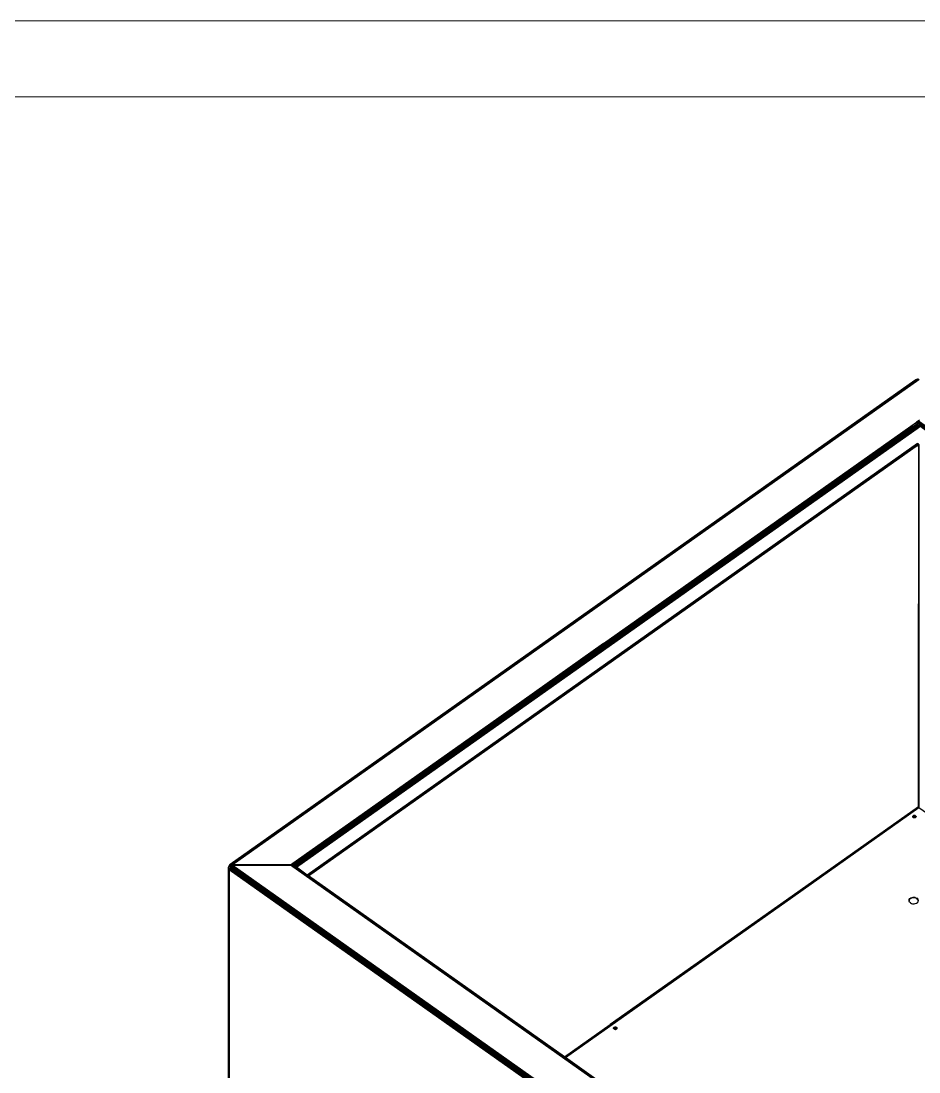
# Model space of a CAD drawing. Header units: inches. Extents: x 12 to 4610, y 7 to 3258.
# Drawn here: x 2311 to 3228, y 2186 to 3258 of the extents above; entities that cross this region are included whole.
import ezdxf

# ---------------------------------------------------------------- set-up
doc = ezdxf.new("R2010")
doc.units = ezdxf.units.IN
doc.header["$MEASUREMENT"] = 0
doc.layers.add('tabelka', color=155, linetype='Continuous')

msp = doc.modelspace()

# ---------------------------------------------------------------- linework, layer by layer
for p, q in [((2524.4, 2397.3), (3223.5, 2891.6)), ((3224.2, 2892.1), (2524.7, 2397.4)), ((2524.7, 2397.4), (3223.5, 2891.6)), ((2525, 2397.5), (3225, 2892.4)), ((3224.2, 2892.1), (2525, 2397.5)), ((2525.4, 2397.5), (3225.9, 2892.6)), ((3225, 2892.4), (2525.4, 2397.5)), ((2525.8, 2397.3), (3226.8, 2892.7)), ((3225.9, 2892.6), (2525.8, 2397.3)), ((3226.8, 2892.7), (2526.3, 2397.2)), ((3226.8, 2892.7), (2877.1, 2644.7)), ((3227.1, 2892.6), (2877.1, 2644.7)), ((2877.1, 2644.7), (3227.4, 2892.4)), ((3223.5, 2891.6), (3224.2, 2892.1)), ((3224.2, 2892.1), (3225, 2892.4)), ((3225, 2892.4), (3225.9, 2892.6)), ((3225.9, 2892.6), (3226.8, 2892.7)), ((3226.8, 2892.7), (3227.1, 2892.6)), ((3227.1, 2892.6), (3227.4, 2892.4)), ((3227.4, 2892.4), (3227.8, 2891.9)), ((2587.6, 2396.9), (3221.1, 2844.2)), ((2589.1, 2396.8), (3221.1, 2844.2)), ((2589.5, 2396.6), (3227.1, 2846.5)), ((3221.1, 2844.2), (2589.5, 2396.6)), ((3227.1, 2846.5), (2589.9, 2396.4)), ((3227.1, 2846.5), (2590.3, 2396.2)), ((3227.1, 2846.5), (2590.7, 2396)), ((2590.7, 2396), (3227.8, 2845.2)), ((3227.8, 2845.2), (2591.5, 2395)), ((2905.6, 2622.8), (3225.1, 2848.8)), ((2905.6, 2622.8), (3221.1, 2844.2)), ((3227.8, 2845.2), (2945.2, 2644)), ((2945.2, 2644), (3228, 2843.9)), ((3221.1, 2844.2), (3222.1, 2844.8)), ((3222.1, 2844.8), (3221.1, 2844.2)), ((3221.1, 2844.2), (3221.1, 2844.2)), ((3222.1, 2844.9), (3222.6, 2845.2)), ((3222.1, 2844.9), (3222.1, 2844.8)), ((3222.6, 2845.2), (3226.2, 2847.8)), ((3222.6, 2845.2), (3222.6, 2845.2)), ((3228, 2850.9), (3225.1, 2848.8)), ((3225.1, 2848.8), (3225.1, 2848.8)), ((3225.1, 2848.8), (3226, 2848)), ((3226, 2848), (3226.2, 2848.5)), ((3226, 2848), (3226.2, 2847.8)), ((3226.2, 2848.5), (3227.1, 2849.8)), ((3226.2, 2848.5), (3865.5, 2395.5)), ((3866.2, 2396), (3226.2, 2848.5)), ((3867.1, 2396.3), (3226.2, 2848.5)), ((3226.2, 2847.8), (3227.1, 2846.5)), ((3227.1, 2849.8), (3228, 2850.6)), ((3227.1, 2849.8), (3867.1, 2396.3)), ((3868, 2396.6), (3227.1, 2849.8)), ((3227.1, 2849.8), (3549.1, 2623.8)), ((3869.1, 2396.7), (3227.1, 2849.8)), ((3227.1, 2846.5), (3227.5, 2845.8)), ((3509.4, 2645.1), (3227.5, 2845.8)), ((3227.5, 2845.8), (3242.5, 2835.1)), ((3227.5, 2845.8), (3227.8, 2845.2)), ((3242.6, 2835.2), (3227.5, 2845.8)), ((3226.1, 2827), (2603.4, 2386.6)), ((2603.6, 2386.5), (3226.5, 2827)), ((2603.8, 2386.3), (3226.8, 2826.8)), ((2604.1, 2386.1), (3227, 2826.5)), ((2604.5, 2385.9), (3227.2, 2826.2)), ((3227.2, 2825.9), (2604.7, 2385.7)), ((3226.1, 2827), (3226.3, 2827.1)), ((3226.3, 2827.1), (3226.5, 2827)), ((3226.5, 2827), (3226.8, 2826.8)), ((3226.8, 2826.8), (3227, 2826.5)), ((3227, 2826.5), (3227.2, 2826.5)), ((3227, 2826.5), (3227, 2826.5)), ((3227, 2826.5), (3227.2, 2826.2)), ((3227.2, 2826.5), (3227.8, 2826.6)), ((3227.2, 2826.2), (3227.2, 2825.9)), ((3227.2, 2825.9), (3227.5, 2826)), ((3227.2, 2824.3), (3227.2, 2825.9)), ((3227.2, 2824.3), (3227.3, 2824.4)), ((3227.2, 2824.2), (3227.2, 2824.3)), ((3227.2, 2824.2), (3227.3, 2824.2)), ((3227.2, 2823.5), (3227.2, 2824.2)), ((3227.3, 2823.6), (3227.2, 2823.5)), ((3227.2, 2503.4), (3227.3, 2823.5)), ((3227.3, 2823.5), (3227.2, 2823.5)), ((3227.3, 2824.4), (3227.5, 2824.5)), ((3227.3, 2824.2), (3227.5, 2824.4)), ((3227.3, 2824.4), (3227.3, 2824.2)), ((3227.3, 2824.2), (3227.3, 2823.6)), ((3227.5, 2823.7), (3227.3, 2823.6)), ((3227.3, 2823.5), (3227.5, 2823.7)), ((3227.3, 2823.6), (3227.3, 2823.5)), ((3227.3, 2823.5), (3227.3, 2823.5)), ((3227.3, 2823.5), (3227.3, 2503.3)), ((3227.5, 2826), (3227.8, 2826.1)), ((3227.5, 2826), (3227.5, 2824.5)), ((3227.5, 2824.5), (3227.5, 2824.4)), ((3227.5, 2824.4), (3227.5, 2823.7)), ((3227.5, 2823.7), (3227.5, 2823.7)), ((3227.5, 2823.7), (3227.5, 2502.9)), ((2877.1, 2644.7), (2526.3, 2397.2)), ((2526.8, 2397), (2877.1, 2644.7)), ((2591.5, 2395), (2945.2, 2644)), ((2592.3, 2394.5), (2945.2, 2644)), ((2586.1, 2396.9), (2905.6, 2622.8)), ((2905.6, 2622.8), (2587.6, 2396.9)), ((3227.2, 2503.4), (3227.3, 2503.3)), ((3227.2, 2502.3), (3227.2, 2503.4)), ((3227.5, 2502.2), (3227.2, 2502.3)), ((3227.2, 2502.1), (3227.2, 2502.3)), ((3227.2, 2502.1), (3227.5, 2502.1)), ((3227.2, 2501.4), (3227.2, 2502.1)), ((3227.5, 2501.8), (3227.2, 2501.4)), ((3227.2, 2501), (3227.2, 2501.4)), ((3227.5, 2501), (3227.2, 2501)), ((3227.2, 2493.5), (3227.2, 2501)), ((3227.3, 2503.3), (3227.5, 2502.9)), ((3227.5, 2502.9), (3227.5, 2502.2)), ((3227.5, 2502.2), (3227.5, 2502.1)), ((3227.5, 2502.1), (3227.5, 2501.8)), ((3227.5, 2501.8), (3227.5, 2501)), ((3227.5, 2501), (3227.5, 2493.4)), ((3227.3, 2493.5), (3227.2, 2493.5)), ((3227.2, 2491.5), (3227.2, 2493.5)), ((3227.2, 2491.5), (3227.3, 2491.5)), ((3227.2, 2491.1), (3227.2, 2491.5)), ((3227.3, 2491.1), (3227.2, 2491.1)), ((3227.2, 2489.1), (3227.2, 2491.1)), ((3227.2, 2489.1), (3227.3, 2489.1)), ((3227.2, 2482.2), (3227.2, 2489.1)), ((3227.5, 2493.4), (3227.3, 2493.5)), ((3227.3, 2493.5), (3227.3, 2491.5)), ((3227.3, 2491.5), (3227.5, 2491.6)), ((3227.3, 2491.5), (3227.3, 2491.1)), ((3227.5, 2491.2), (3227.3, 2491.1)), ((3227.3, 2489.1), (3227.5, 2489.2)), ((3227.3, 2489.1), (3227.3, 2482.2)), ((3227.5, 2493.4), (3227.5, 2491.6)), ((3227.5, 2491.6), (3227.5, 2491.2)), ((3227.5, 2491.2), (3227.5, 2489.2)), ((3227.5, 2489.2), (3227.5, 2480.3)), ((3227.2, 2481.9), (3227.3, 2482.2)), ((3227.2, 2482.2), (3227.3, 2482.2)), ((3227.2, 2481.9), (3227.2, 2482.2)), ((3227.2, 2480.2), (3227.2, 2481.9)), ((3227.5, 2480.3), (3227.2, 2480.2)), ((3227.2, 2480.1), (3227.2, 2480.2)), ((3227.5, 2480), (3227.2, 2480.1)), ((3227.2, 2479.8), (3227.2, 2480.1)), ((3227.3, 2479.8), (3227.2, 2479.8)), ((3227.3, 2479.8), (3227.2, 2479.8)), ((3227.2, 2479.4), (3227.2, 2479.8)), ((3227.2, 2479.8), (3227.2, 2479.8)), ((3227.2, 2479.4), (3227.5, 2479.6)), ((3227.5, 2479.5), (3227.2, 2479.3)), ((3227.2, 2479.3), (3227.2, 2479.4)), ((3227.2, 2479.1), (3227.5, 2479.3)), ((3227.2, 2479.1), (3227.2, 2479.3)), ((3227.2, 2478.4), (3227.2, 2479.1)), ((3227.2, 2478.4), (3227.5, 2478.5)), ((3227.2, 2477.8), (3227.2, 2478.4)), ((3227.2, 2477.8), (3227.5, 2477.9)), ((3227.5, 2479.9), (3227.3, 2479.8)), ((3227.5, 2479.8), (3227.3, 2479.8)), ((3227.5, 2480.3), (3227.5, 2480)), ((3227.5, 2480), (3227.5, 2479.9)), ((3227.5, 2479.9), (3227.5, 2479.8)), ((3227.5, 2479.8), (3227.5, 2479.6)), ((3227.5, 2479.6), (3227.5, 2479.5)), ((3227.5, 2479.5), (3227.5, 2479.3)), ((3227.5, 2479.3), (3227.5, 2478.5)), ((3227.5, 2478.5), (3227.5, 2477.9)), ((3227.5, 2477.9), (3227.5, 2477.7)), ((3227.2, 2477.5), (3227.2, 2477.8)), ((3227.2, 2477.5), (3227.5, 2477.7)), ((3227.5, 2477.6), (3227.2, 2477.4)), ((3227.2, 2477.4), (3227.2, 2477.5)), ((3227.2, 2477.1), (3227.2, 2477.4)), ((3227.2, 2477.1), (3227.5, 2477.2)), ((3227.2, 2476.6), (3227.2, 2477.1)), ((3227.5, 2476.8), (3227.2, 2476.6)), ((3227.2, 2476.2), (3227.2, 2476.6)), ((3227.5, 2476.3), (3227.2, 2476.2)), ((3227.2, 2475.7), (3227.2, 2476.2)), ((3227.2, 2475.7), (3227.5, 2475.9)), ((3227.2, 2475.6), (3227.5, 2475.8)), ((3227.2, 2475.6), (3227.2, 2475.7)), ((3227.2, 2475.2), (3227.2, 2475.6)), ((3227.2, 2475.2), (3227.5, 2475.4)), ((3227.2, 2474.8), (3227.2, 2475.2)), ((3227.2, 2474.8), (3227.5, 2474.9)), ((3227.5, 2474.9), (3227.2, 2474.7)), ((3227.2, 2474.7), (3227.2, 2474.8)), ((3227.2, 2474.3), (3227.2, 2474.7)), ((3227.5, 2474.5), (3227.2, 2474.3)), ((3227.2, 2457), (3227.2, 2474.3)), ((3227.5, 2477.7), (3227.5, 2477.6)), ((3227.5, 2477.6), (3227.5, 2477.2)), ((3227.5, 2477.2), (3227.5, 2476.8)), ((3227.5, 2476.8), (3227.5, 2476.3)), ((3227.5, 2476.3), (3227.5, 2475.9)), ((3227.5, 2475.9), (3227.5, 2475.8)), ((3227.5, 2475.8), (3227.5, 2475.4)), ((3227.5, 2475.4), (3227.5, 2474.9)), ((3227.5, 2474.9), (3227.5, 2474.5)), ((3227.5, 2474.9), (3227.5, 2474.9)), ((3227.5, 2474.5), (3227.5, 2457.1)), ((3227.5, 2457.1), (3227.2, 2457)), ((3227.2, 2456.4), (3227.2, 2457)), ((3227.5, 2456.5), (3227.2, 2456.4)), ((3227.5, 2457.1), (3227.5, 2456.5)), ((3227.8, 2456.6), (3227.5, 2456.5)), ((3227.3, 2456.1), (2866.2, 2200.8)), ((2866.3, 2200.7), (3227.3, 2456.1)), ((3227.4, 2455.9), (2866.4, 2200.6)), ((2866.6, 2200.5), (3227.4, 2455.9)), ((3227.5, 2455.6), (2866.7, 2200.4)), ((2912.6, 2233.9), (3227.2, 2456.4)), ((3227.3, 2456.1), (2912.6, 2233.9)), ((3099, 2364.5), (3227.5, 2455.6)), ((3227.4, 2455.3), (3099, 2364.5)), ((3221.3, 2446.7), (3221.1, 2446.3)), ((3221.1, 2446.3), (3221.1, 2445.9)), ((3221.1, 2445.9), (3221.2, 2445.8)), ((3221.3, 2446.1), (3221.2, 2445.8)), ((3221.2, 2445.8), (3221.3, 2445.5)), ((3221.6, 2447), (3221.3, 2446.7)), ((3221.3, 2446.1), (3221.3, 2446.7)), ((3221.6, 2446.4), (3221.3, 2446.1)), ((3221.3, 2445.5), (3221.3, 2446.1)), ((3221.3, 2445.5), (3221.6, 2445.8)), ((3222.1, 2447.2), (3221.6, 2447)), ((3221.6, 2446.4), (3221.6, 2447)), ((3222.1, 2446.6), (3221.6, 2446.4)), ((3221.6, 2445.8), (3221.6, 2446.4)), ((3221.6, 2445.8), (3222.1, 2446.1)), ((3222.6, 2447.3), (3222.1, 2447.2)), ((3222.1, 2447.2), (3222.1, 2446.6)), ((3222.6, 2446.7), (3222.1, 2446.6)), ((3222.1, 2446.6), (3222.1, 2446.1)), ((3222.1, 2446.1), (3222.6, 2446.2)), ((3222.6, 2446.7), (3222.6, 2447.3)), ((3223.1, 2447.3), (3222.6, 2447.3)), ((3222.6, 2446.2), (3222.6, 2446.7)), ((3223.1, 2446.7), (3222.6, 2446.7)), ((3222.6, 2446.2), (3223.1, 2446.2)), ((3223.1, 2446.7), (3223.1, 2447.3)), ((3223.6, 2447.2), (3223.1, 2447.3)), ((3223.1, 2446.2), (3223.1, 2446.7)), ((3223.6, 2446.6), (3223.1, 2446.7)), ((3223.1, 2446.2), (3223.6, 2446.1)), ((3224.1, 2447), (3223.6, 2447.2)), ((3223.6, 2446.6), (3223.6, 2447.2)), ((3224.1, 2446.4), (3223.6, 2446.6)), ((3223.6, 2446.1), (3223.6, 2446.6)), ((3223.6, 2446.1), (3224.1, 2445.8)), ((3224.1, 2446.4), (3224.1, 2447)), ((3224.1, 2447), (3224.4, 2446.7)), ((3224.1, 2445.8), (3224.1, 2446.4)), ((3224.1, 2446.4), (3224.4, 2446.1)), ((3224.4, 2445.5), (3224.1, 2445.8)), ((3224.4, 2446.7), (3224.6, 2446.3)), ((3224.4, 2446.7), (3224.4, 2446.1)), ((3224.4, 2446.1), (3224.5, 2445.8)), ((3224.4, 2446.1), (3224.4, 2445.5)), ((3224.5, 2445.8), (3224.4, 2445.5)), ((3224.6, 2445.9), (3224.5, 2445.8)), ((3224.6, 2446.3), (3224.6, 2445.9)), ((3227.2, 2456.4), (3227.3, 2456.1)), ((3227.3, 2456.1), (3227.4, 2455.9)), ((3227.4, 2455.9), (3227.5, 2455.6)), ((3227.4, 2455.3), (3227.6, 2455.5)), ((3407.1, 2328.2), (3227.4, 2455.3)), ((3227.5, 2455.6), (3227.6, 2455.5)), ((3227.5, 2455.1), (3227.5, 2455.1)), ((3221.3, 2445.5), (3221.6, 2445.2)), ((3222.1, 2445), (3221.6, 2445.2)), ((3222.6, 2444.9), (3222.1, 2445)), ((3223.1, 2444.9), (3222.6, 2444.9)), ((3223.6, 2445), (3223.1, 2444.9)), ((3224.1, 2445.2), (3223.6, 2445)), ((3224.4, 2445.5), (3224.1, 2445.2)), ((2522.9, 2395.1), (2522.6, 2394)), ((2522.6, 2394), (2522.9, 2392.9)), ((2522.6, 2394), (2522.6, 2010.8)), ((2523.8, 2396), (2522.9, 2395.1)), ((2522.9, 2392.9), (2523.8, 2392)), ((2522.9, 2392.9), (2522.9, 2009.7)), ((2524, 2396.8), (2523.8, 2396.4)), ((2523.8, 2396.4), (2525.3, 2395.4)), ((2523.8, 2396.4), (2523.8, 2396)), ((2523.8, 2396.4), (2524.1, 2396.2)), ((2523.8, 2396), (2524.1, 2396.2)), ((2525, 2395.1), (2523.8, 2396)), ((2523.8, 2392.5), (2524, 2393)), ((2523.8, 2392), (2523.8, 2392.5)), ((2523.8, 2392.5), (3221.6, 1899.1)), ((2872.5, 2145.5), (2523.8, 2392.5)), ((2524.1, 2397.1), (2524, 2396.8)), ((2524, 2393), (2524.1, 2393.5)), ((3221.6, 1899.1), (2524, 2393)), ((2524, 2393), (3222.2, 1899.3)), ((2524.4, 2397.3), (2524.1, 2397.1)), ((2524.1, 2397.1), (2525.5, 2395.7)), ((2525.3, 2395.4), (2524.1, 2397.1)), ((2524.1, 2396.2), (2525.1, 2395.2)), ((2524.1, 2393.5), (2524.4, 2394)), ((2524.1, 2393.5), (3222.8, 1899.6)), ((3222.2, 1899.3), (2524.1, 2393.5)), ((2524.7, 2397.4), (2524.4, 2397.3)), ((2524.4, 2394), (2524.7, 2394.6)), ((3222.8, 1899.6), (2524.4, 2394)), ((2524.4, 2394), (3223.5, 1899.9)), ((2524.7, 2397.3), (2524.9, 2397.5)), ((2524.9, 2397.5), (2524.7, 2397.4)), ((2524.7, 2397.3), (2524.7, 2397.4)), ((2525.5, 2395.7), (2524.7, 2397.3)), ((2524.7, 2397.3), (2524.9, 2397.1)), ((2524.7, 2394.6), (2525, 2395.1)), ((2524.7, 2394.6), (3224.2, 1900.2)), ((3223.5, 1899.9), (2524.7, 2394.6)), ((2525, 2397.5), (2524.9, 2397.5)), ((2524.9, 2397.1), (2525.1, 2397.3)), ((2524.9, 2397.1), (2525, 2396.9)), ((2525.3, 2397.5), (2525, 2397.5)), ((2525.1, 2397.3), (2525, 2397.5)), ((2525.1, 2397.3), (2525, 2397.5)), ((2525, 2396.9), (2525.2, 2397)), ((2525, 2396.9), (2525.7, 2395.9)), ((2525, 2395.1), (2525.1, 2395.2)), ((2525, 2395.1), (3225, 1900.4)), ((2525, 2395.1), (3224.2, 1900.2)), ((2525, 2395.1), (2525, 2395.1)), ((2525.1, 2397.3), (2525.3, 2397.5)), ((2525.2, 2397), (2525.1, 2397.3)), ((2525.3, 2397.1), (2525.1, 2397.3)), ((2525.1, 2395.2), (2525.3, 2395.4)), ((2525.7, 2396), (2525.2, 2397)), ((2525.4, 2397.5), (2525.3, 2397.5)), ((2525.3, 2397.1), (2525.7, 2397.4)), ((2526.1, 2396.2), (2525.3, 2397.1)), ((2525.3, 2395.4), (2525.4, 2395.6)), ((2525.7, 2397.4), (2525.4, 2397.5)), ((2525.4, 2395.6), (2525.5, 2395.7)), ((2525.4, 2395.6), (3225.9, 1900.6)), ((3225, 1900.4), (2525.4, 2395.6)), ((2525.5, 2395.7), (2525.7, 2395.9)), ((2525.8, 2397.3), (2525.7, 2397.4)), ((2525.7, 2396), (2525.8, 2396)), ((2525.7, 2395.9), (2525.7, 2396)), ((2526.3, 2397.2), (2525.8, 2397.3)), ((2525.8, 2397.3), (2525.9, 2396.8)), ((2525.8, 2396), (2526.1, 2396.2)), ((2525.8, 2396), (2877.1, 2149)), ((3225.9, 1900.6), (2525.8, 2396)), ((2525.8, 2396), (3226.8, 1900.8)), ((2526.3, 2397.2), (2525.9, 2396.8)), ((2525.9, 2396.8), (2526.6, 2396.6)), ((2525.9, 2396.8), (2526.1, 2396.2)), ((2526.1, 2396.2), (2526.6, 2396.6)), ((2526.7, 2396.6), (2526.3, 2397.2)), ((2526.8, 2397), (2526.3, 2397.2)), ((2526.6, 2396.6), (2526.7, 2396.6)), ((2526.7, 2396.6), (2526.8, 2396.7)), ((2526.8, 2396.7), (2526.8, 2397)), ((2526.8, 2397), (2527.3, 2396.9)), ((2877.1, 2149), (2526.8, 2396.7)), ((2526.8, 2396.7), (2527, 2396.7)), ((2527, 2396.7), (2527.3, 2396.9)), ((2527, 2396.7), (2527.1, 2396.7)), ((2527.1, 2396.7), (2527.3, 2396.9)), ((2527.3, 2396.8), (2527.1, 2396.7)), ((2527.4, 2396.9), (2527.3, 2396.8)), ((2527.3, 2396.9), (2527.4, 2396.9)), ((2527.3, 2396.9), (2527.3, 2396.9)), ((2527.3, 2396.8), (2527.5, 2396.8)), ((2527.4, 2396.9), (2527.5, 2396.9)), ((2527.6, 2396.9), (2527.5, 2396.8)), ((2527.5, 2396.9), (2527.5, 2396.8)), ((2527.6, 2396.9), (2527.5, 2396.9)), ((2527.5, 2396.8), (2527.8, 2396.8)), ((2527.6, 2396.9), (2527.9, 2396.9)), ((2527.9, 2396.9), (2527.8, 2396.8)), ((2527.8, 2396.8), (2527.9, 2396.9)), ((2527.8, 2396.8), (2527.8, 2396.8)), ((2527.8, 2396.8), (2528.6, 2396.8)), ((2527.9, 2396.9), (2527.9, 2396.9)), ((2528.7, 2396.9), (2527.9, 2396.9)), ((2528.7, 2396.9), (2528.6, 2396.8)), ((2528.6, 2396.8), (2577.4, 2396.8)), ((2577.5, 2396.9), (2528.7, 2396.9)), ((2577.4, 2396.8), (2577.5, 2396.9)), ((2577.4, 2396.8), (2580.2, 2396.8)), ((2580.1, 2396.9), (2577.5, 2396.9)), ((2580.1, 2396.9), (2580.2, 2396.8)), ((2580.7, 2396.9), (2580.1, 2396.9)), ((2580.2, 2396.8), (2580.8, 2396.8)), ((2580.7, 2396.9), (2580.8, 2396.8)), ((2581.2, 2396.9), (2580.7, 2396.9)), ((2580.8, 2396.8), (2581.3, 2396.8)), ((2581.2, 2396.9), (2581.3, 2396.8)), ((2581.6, 2396.9), (2581.2, 2396.9)), ((2581.3, 2396.8), (2581.6, 2396.8)), ((2581.6, 2396.8), (2581.6, 2396.9)), ((2582, 2396.9), (2581.6, 2396.8)), ((2581.6, 2396.8), (2581.6, 2396.8)), ((2581.7, 2396.8), (2581.6, 2396.8)), ((2581.6, 2396.8), (2581.7, 2396.8)), ((2581.7, 2396.8), (2582.1, 2396.8)), ((2582, 2396.9), (2582.1, 2396.8)), ((2582.2, 2396.9), (2582, 2396.9)), ((2582.1, 2396.8), (2582.3, 2396.8)), ((2582.3, 2396.8), (2582.2, 2396.9)), ((2582.3, 2396.9), (2582.2, 2396.9)), ((2582.4, 2396.8), (2582.3, 2396.9)), ((2582.5, 2396.9), (2582.3, 2396.9)), ((2582.3, 2396.8), (2582.4, 2396.8)), ((2582.4, 2396.8), (2582.6, 2396.8)), ((2582.5, 2396.9), (2582.6, 2396.8)), ((2582.6, 2396.9), (2582.5, 2396.9)), ((2582.6, 2396.9), (2582.7, 2396.8)), ((2582.7, 2396.9), (2582.6, 2396.9)), ((2582.6, 2396.8), (2582.7, 2396.8)), ((2582.8, 2396.8), (2582.7, 2396.9)), ((2582.8, 2396.9), (2582.7, 2396.9)), ((2582.7, 2396.8), (2582.8, 2396.8)), ((2582.9, 2396.8), (2582.8, 2396.9)), ((2582.9, 2396.9), (2582.8, 2396.9)), ((2582.8, 2396.8), (2582.9, 2396.8)), ((2583, 2396.8), (2582.9, 2396.9)), ((2583, 2396.9), (2582.9, 2396.9)), ((2582.9, 2396.8), (2583, 2396.8)), ((2583.1, 2396.8), (2583, 2396.9)), ((2583.1, 2396.9), (2583, 2396.9)), ((2583, 2396.8), (2583.1, 2396.8)), ((2583.1, 2396.8), (2583.1, 2396.9)), ((2586.1, 2396.9), (2583.1, 2396.9)), ((2583.1, 2396.8), (2583.1, 2396.8)), ((2583.1, 2396.8), (2586.1, 2396.8)), ((2586.1, 2396.8), (2586.1, 2396.9)), ((2586.1, 2396.8), (2587, 2396.9)), ((2587, 2396.9), (2586.1, 2396.9)), ((2905.6, 2170.9), (2586.1, 2396.8)), ((2587, 2396.9), (3226.2, 1945.5)), ((2905.6, 2170.9), (2587, 2396.9)), ((2587.6, 2396.9), (2587, 2396.9)), ((2587, 2396.9), (2587.5, 2396.8)), ((2587.5, 2396.8), (2587.5, 2396.9)), ((2587.5, 2396.9), (2587.6, 2396.9)), ((2587.5, 2396.9), (2587.7, 2396.9)), ((2587.6, 2396.9), (2587.7, 2396.9)), ((2588.1, 2396.9), (2587.6, 2396.9)), ((2587.7, 2396.9), (2587.7, 2396.8)), ((2587.7, 2396.8), (2587.9, 2396.8)), ((3226.2, 1945.5), (2587.9, 2396.8)), ((2587.9, 2396.8), (2588, 2396.8)), ((2588.1, 2396.9), (2588, 2396.8)), ((2588, 2396.8), (2588.6, 2396.7)), ((2588.7, 2396.8), (2588.1, 2396.9)), ((2588.7, 2396.8), (2588.6, 2396.7)), ((2588.6, 2396.7), (2588.7, 2396.7)), ((2589.1, 2396.8), (2588.7, 2396.8)), ((3226.2, 1945.5), (2588.7, 2396.7)), ((2588.7, 2396.7), (3227.1, 1945.5)), ((2588.7, 2396.7), (2589, 2396.6)), ((2589.1, 2396.8), (2589, 2396.6)), ((2589, 2396.6), (2589.2, 2396.5)), ((2589, 2396.6), (2589, 2396.6)), ((2589.3, 2396.6), (2589, 2396.6)), ((2589, 2396.6), (2589.1, 2396.5)), ((2589.4, 2396.7), (2589.1, 2396.8)), ((2589.2, 2396.5), (2589.1, 2396.5)), ((2589.1, 2396.5), (2589.4, 2396.4)), ((2589.3, 2396.6), (2589.2, 2396.5)), ((2589.2, 2396.5), (2589.7, 2396.4)), ((2589.4, 2396.7), (2589.3, 2396.6)), ((2589.5, 2396.6), (2589.3, 2396.6)), ((2589.5, 2396.6), (2589.4, 2396.7)), ((2589.4, 2396.4), (2589.5, 2396.4)), ((2589.8, 2396.5), (2589.5, 2396.6)), ((2589.5, 2396.4), (2589.6, 2396.3)), ((2589.5, 2396.4), (2589.7, 2396.4)), ((2589.7, 2396.4), (2589.6, 2396.3)), ((2589.6, 2396.3), (3227.1, 1945.5)), ((2589.6, 2396.3), (2589.9, 2396.1)), ((2589.8, 2396.5), (2589.7, 2396.4)), ((2589.7, 2396.4), (2589.9, 2396.4)), ((2589.7, 2396.4), (2589.9, 2396.4)), ((2589.7, 2396.4), (2589.7, 2396.4)), ((2589.9, 2396.4), (2589.8, 2396.5)), ((2590.1, 2396.3), (2589.9, 2396.4)), ((2589.9, 2396.4), (2590, 2396.2)), ((2590, 2396.2), (2589.9, 2396.1)), ((2589.9, 2396.1), (2590.1, 2396)), ((2590.1, 2396.3), (2590, 2396.2)), ((2590, 2396.2), (2590.1, 2396)), ((2590.3, 2396.2), (2590.1, 2396.3)), ((2590.1, 2396), (2590.2, 2396)), ((2590.2, 2396), (2590.3, 2396.2)), ((2590.7, 2396), (2590.2, 2395.9)), ((2590.2, 2396), (2590.2, 2396)), ((2590.2, 2395.9), (2590.2, 2396)), ((2590.5, 2395.7), (2590.2, 2395.9)), ((2590.7, 2396), (2590.3, 2396.2)), ((2590.5, 2395.7), (2590.7, 2395.9)), ((2590.9, 2395.5), (2590.5, 2395.7)), ((2590.7, 2395.9), (2590.7, 2396)), ((2591, 2395.5), (2590.7, 2395.9)), ((2591, 2395.5), (2590.9, 2395.5)), ((2591.1, 2395.3), (2590.9, 2395.5)), ((2591.1, 2395.3), (2591, 2395.5)), ((2591.5, 2395), (2591.1, 2395.3)), ((2592.3, 2394.5), (2591.5, 2395)), ((2603.4, 2386.6), (2592.3, 2394.5)), ((2872.5, 2145.5), (2523.8, 2392)), ((2523.8, 2392), (2523.8, 2008.8)), ((2603.6, 2386.5), (2603.4, 2386.6)), ((2603.8, 2386.3), (2603.6, 2386.5)), ((2604.1, 2386.1), (2603.8, 2386.3)), ((2604.5, 2385.9), (2604.1, 2386.1)), ((2604.7, 2385.7), (2604.5, 2385.9)), ((2866, 2200.9), (2604.7, 2385.7)), ((2866.8, 2200.3), (3099, 2364.5)), ((3217.4, 2360.8), (3217.7, 2361.8)), ((3217.7, 2361.2), (3217.4, 2360.4)), ((3217.4, 2360.4), (3217.4, 2360.8)), ((3217.5, 2359.9), (3217.4, 2360.4)), ((3218, 2359), (3217.5, 2359.9)), ((3217.7, 2361.8), (3218.3, 2362.6)), ((3218.3, 2362), (3217.7, 2361.2)), ((3217.7, 2361.2), (3217.7, 2361.8)), ((3218.3, 2362.6), (3219.3, 2363.3)), ((3219.3, 2362.7), (3218.3, 2362)), ((3218.3, 2362), (3218.3, 2362.6)), ((3219.3, 2363.3), (3220.5, 2363.7)), ((3219.3, 2362.7), (3219.3, 2363.3)), ((3220.5, 2363.2), (3219.3, 2362.7)), ((3220.5, 2363.7), (3221.8, 2363.9)), ((3220.5, 2363.2), (3220.5, 2363.7)), ((3221.8, 2363.4), (3220.5, 2363.2)), ((3221.8, 2363.9), (3223.2, 2363.9)), ((3221.8, 2363.4), (3221.8, 2363.9)), ((3223.2, 2363.3), (3221.8, 2363.4)), ((3223.2, 2363.9), (3224.4, 2363.5)), ((3223.2, 2363.9), (3223.2, 2363.3)), ((3224.4, 2363), (3223.2, 2363.3)), ((3224.4, 2363.5), (3225.5, 2363)), ((3224.4, 2363), (3224.4, 2363.5)), ((3225.5, 2362.4), (3224.4, 2363)), ((3225.5, 2363), (3225.5, 2362.4)), ((3226.3, 2362.2), (3225.5, 2363)), ((3225.5, 2362.4), (3226.3, 2361.6)), ((3226.3, 2361.6), (3226.3, 2362.2)), ((3226.8, 2361.3), (3226.3, 2362.2)), ((3226.3, 2361.6), (3226.8, 2360.7)), ((3226.6, 2359.4), (3226.8, 2360.2)), ((3226.8, 2360.7), (3226.8, 2361.3)), ((3226.9, 2360.4), (3226.8, 2361.3)), ((3226.8, 2360.7), (3226.8, 2360.2)), ((3226.8, 2360.2), (3226.9, 2360.4)), ((3218.8, 2358.2), (3218, 2359)), ((3218.8, 2358.2), (3219.9, 2357.6)), ((3219.9, 2357.6), (3221.1, 2357.3)), ((3221.1, 2357.3), (3222.5, 2357.2)), ((3222.5, 2357.2), (3223.8, 2357.4)), ((3223.8, 2357.4), (3225, 2357.9)), ((3225, 2357.9), (3225.9, 2358.6)), ((3225.9, 2358.6), (3226.6, 2359.4)), ((2866, 2200.9), (2912.6, 2233.9)), ((2866, 2200.9), (2912.6, 2233.9)), ((2916.2, 2230.9), (2916.5, 2231.2)), ((2916.5, 2231.2), (2916.9, 2231.4)), ((2916.5, 2230.7), (2916.5, 2231.2)), ((2916.9, 2231.4), (2917.5, 2231.6)), ((2916.9, 2231.4), (2916.9, 2230.9)), ((2917.5, 2231.6), (2918, 2231.6)), ((2917.5, 2231), (2917.5, 2231.6)), ((2918, 2231.6), (2918.5, 2231.4)), ((2918, 2231), (2918, 2231.6)), ((2918.5, 2231.4), (2919, 2231.2)), ((2918.5, 2230.9), (2918.5, 2231.4)), ((2919.3, 2230.9), (2919, 2231.2)), ((2919, 2231.2), (2919, 2230.7)), ((2916, 2230.5), (2916.2, 2230.9)), ((2916, 2230.1), (2916, 2230.5)), ((2916.2, 2230.3), (2916, 2230.1)), ((2916.2, 2229.8), (2916, 2230.1)), ((2916, 2230.1), (2916, 2230.1)), ((2916.2, 2230.3), (2916.2, 2230.9)), ((2916.5, 2230.7), (2916.2, 2230.3)), ((2916.2, 2229.8), (2916.2, 2230.3)), ((2916.2, 2229.8), (2916.5, 2230.1)), ((2916.5, 2229.5), (2916.2, 2229.8)), ((2916.9, 2230.9), (2916.5, 2230.7)), ((2916.5, 2230.1), (2916.5, 2230.7)), ((2916.5, 2230.1), (2916.9, 2230.3)), ((2916.5, 2229.5), (2916.9, 2229.2)), ((2917.5, 2231), (2916.9, 2230.9)), ((2916.9, 2230.9), (2916.9, 2230.3)), ((2916.9, 2230.3), (2917.5, 2230.4)), ((2916.9, 2229.2), (2917.5, 2229.1)), ((2917.5, 2230.4), (2917.5, 2231)), ((2918, 2231), (2917.5, 2231)), ((2917.5, 2230.4), (2918, 2230.4)), ((2917.5, 2229.1), (2918, 2229.1)), ((2918, 2230.4), (2918, 2231)), ((2918.5, 2230.9), (2918, 2231)), ((2918, 2230.4), (2918.5, 2230.3)), ((2918, 2229.1), (2918.5, 2229.2)), ((2919, 2230.7), (2918.5, 2230.9)), ((2918.5, 2230.3), (2918.5, 2230.9)), ((2918.5, 2230.3), (2919, 2230.1)), ((2918.5, 2229.2), (2919, 2229.5)), ((2919, 2230.1), (2919, 2230.7)), ((2919, 2230.7), (2919.3, 2230.3)), ((2919.3, 2229.8), (2919, 2230.1)), ((2919, 2229.5), (2919.3, 2229.8)), ((2919.3, 2230.9), (2919.3, 2230.3)), ((2919.5, 2230.5), (2919.3, 2230.9)), ((2919.3, 2230.3), (2919.4, 2230.1)), ((2919.3, 2230.3), (2919.3, 2229.8)), ((2919.3, 2229.8), (2919.4, 2230.1)), ((2919.4, 2230.1), (2919.5, 2230.1)), ((2919.5, 2230.1), (2919.5, 2230.5)), ((2866, 2200.9), (2866, 2200.9)), ((2866.2, 2200.8), (2866, 2200.9)), ((2866.3, 2200.7), (2866.2, 2200.8)), ((2866.4, 2200.6), (2866.3, 2200.7)), ((2866.6, 2200.5), (2866.4, 2200.6)), ((2866.7, 2200.4), (2866.6, 2200.5)), ((2866.8, 2200.3), (2866.7, 2200.4)), ((3227.1, 1945.5), (2866.8, 2200.3))]:
    msp.add_line(p, q)
at = {"layer": 'tabelka', "lineweight": 5}
for points in [[(12.5, 3258.3), (4610.1, 3258.3), (4610.1, 7.5), (12.5, 7.5)], [(89.9, 3180.9), (4532.7, 3180.9), (4532.7, 84.9), (89.9, 84.9)]]:
    msp.add_lwpolyline(points, close=True, dxfattribs=at)

doc.saveas('drawing.dxf')
